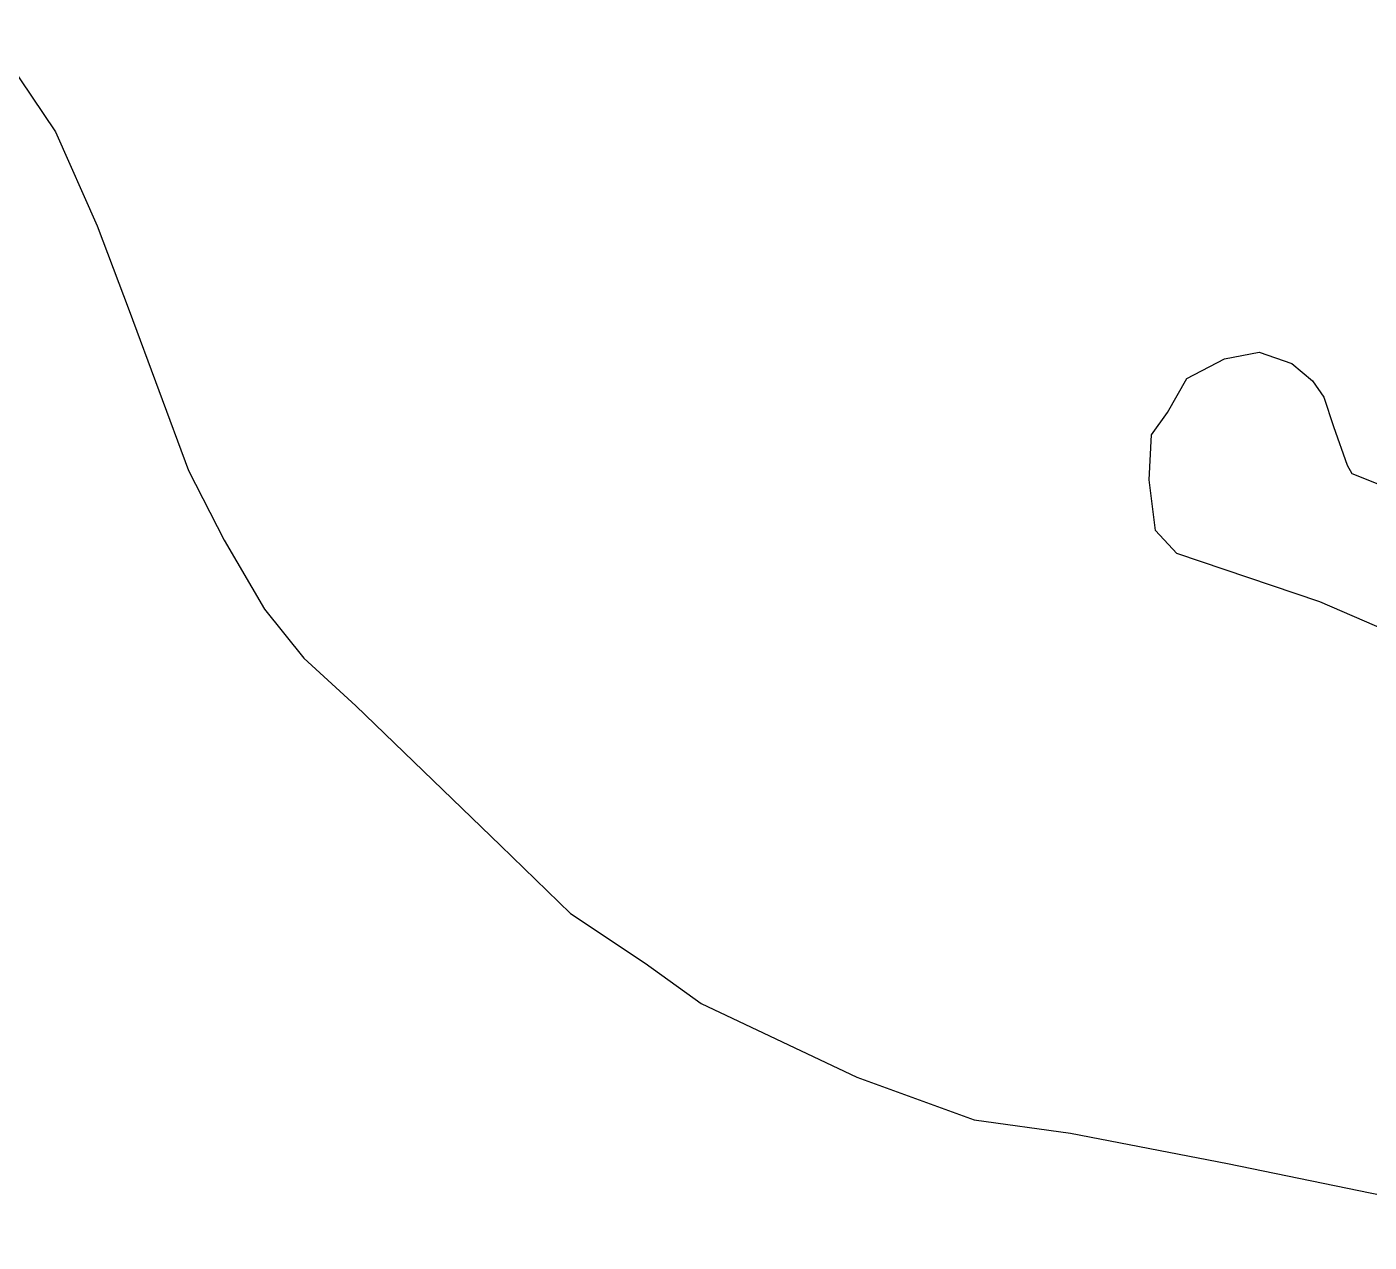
# Model space of a CAD drawing. Header units: millimetres. Extents: x 617751 to 636088, y 68402 to 77988.
# Drawn here: x 623958.8 to 624116.8, y 70204.3 to 70347.3 of the extents above; entities that cross this region are included whole.
import ezdxf

# ---------------------------------------------------------------- set-up
doc = ezdxf.new("R2010")
doc.units = ezdxf.units.MM
doc.header["$LTSCALE"] = 3
doc.header["$MEASUREMENT"] = 0
doc.layers.add('ALINHAMENTO PREDIAL', color=120, linetype='Continuous')

msp = doc.modelspace()

# ---------------------------------------------------------------- linework, layer by layer
at = {"layer": 'ALINHAMENTO PREDIAL'}
for points in [[(623953.85, 70347.25), (623962.21, 70334.91), (623967.12, 70323.84), (623970.89, 70313.88), (623977.88, 70295.07), (623982.08, 70286.86), (623986.83, 70278.74), (623991.44, 70273), (623997.56, 70267.37), (624014.58, 70250.94), (624022.82, 70242.95), (624031.61, 70237.13), (624038.19, 70232.36), (624056.5, 70223.7), (624070.29, 70218.7), (624081.65, 70217.12), (624100.12, 70213.53), (624145.15, 70204.3)], [(623953.85, 70347.25), (623962.21, 70334.91), (623967.12, 70323.84), (623970.89, 70313.88), (623977.88, 70295.07), (623982.08, 70286.86), (623986.83, 70278.74), (623991.44, 70273), (623997.56, 70267.37), (624014.58, 70250.94), (624022.82, 70242.95), (624031.61, 70237.13), (624038.19, 70232.36), (624056.5, 70223.7), (624070.29, 70218.7), (624081.65, 70217.12), (624100.12, 70213.53), (624145.15, 70204.3)], [(623953.85, 70347.25), (623962.21, 70334.91), (623967.12, 70323.84), (623970.89, 70313.88), (623977.88, 70295.07), (623982.08, 70286.86), (623986.83, 70278.74), (623991.44, 70273), (623997.56, 70267.37), (624014.58, 70250.94), (624022.82, 70242.95), (624031.61, 70237.13), (624038.19, 70232.36), (624056.5, 70223.7), (624070.29, 70218.7), (624081.65, 70217.12), (624100.12, 70213.53), (624145.15, 70204.3)], [(623953.85, 70347.25), (623962.21, 70334.91), (623967.12, 70323.84), (623970.89, 70313.88), (623977.88, 70295.07), (623982.08, 70286.86), (623986.83, 70278.74), (623991.44, 70273), (623997.56, 70267.37), (624014.58, 70250.94), (624022.82, 70242.95), (624031.61, 70237.13), (624038.19, 70232.36), (624056.5, 70223.7), (624070.29, 70218.7), (624081.65, 70217.12), (624100.12, 70213.53), (624145.15, 70204.3)], [(623953.85, 70347.25), (623962.21, 70334.91), (623967.12, 70323.84), (623970.89, 70313.88), (623977.88, 70295.07), (623982.08, 70286.86), (623986.83, 70278.74), (623991.44, 70273), (623997.56, 70267.37), (624014.58, 70250.94), (624022.82, 70242.95), (624031.61, 70237.13), (624038.19, 70232.36), (624056.5, 70223.7), (624070.29, 70218.7), (624081.65, 70217.12), (624100.12, 70213.53), (624145.15, 70204.3)], [(623953.85, 70347.25), (623962.21, 70334.91), (623967.12, 70323.84), (623970.89, 70313.88), (623977.88, 70295.07), (623982.08, 70286.86), (623986.83, 70278.74), (623991.44, 70273), (623997.56, 70267.37), (624014.58, 70250.94), (624022.82, 70242.95), (624031.61, 70237.13), (624038.19, 70232.36), (624056.5, 70223.7), (624070.29, 70218.7), (624081.65, 70217.12), (624100.12, 70213.53), (624145.15, 70204.3)], [(623953.85, 70347.25), (623962.21, 70334.91), (623967.12, 70323.84), (623970.89, 70313.88), (623977.88, 70295.07), (623982.08, 70286.86), (623986.83, 70278.74), (623991.44, 70273), (623997.56, 70267.37), (624014.58, 70250.94), (624022.82, 70242.95), (624031.61, 70237.13), (624038.19, 70232.36), (624056.5, 70223.7), (624070.29, 70218.7), (624081.65, 70217.12), (624100.12, 70213.53), (624145.15, 70204.3)], [(623953.85, 70347.25), (623962.21, 70334.91), (623967.12, 70323.84), (623970.89, 70313.88), (623977.88, 70295.07), (623982.08, 70286.86), (623986.83, 70278.74), (623991.44, 70273), (623997.56, 70267.37), (624014.58, 70250.94), (624022.82, 70242.95), (624031.61, 70237.13), (624038.19, 70232.36), (624056.5, 70223.7), (624070.29, 70218.7), (624081.65, 70217.12), (624100.12, 70213.53), (624145.15, 70204.3)], [(624138.45, 70267.72), (624110.96, 70279.61), (624094.15, 70285.3), (624091.65, 70288.02), (624090.91, 70293.96), (624091.19, 70299.28), (624093.07, 70301.9), (624095.33, 70305.89), (624099.75, 70308.19), (624103.86, 70308.97), (624107.67, 70307.67), (624110.12, 70305.61), (624111.44, 70303.69), (624112.58, 70300.25), (624114.21, 70295.7), (624114.74, 70294.7), (624142.76, 70283.53)], [(624138.45, 70267.72), (624110.96, 70279.61), (624094.15, 70285.3), (624091.65, 70288.02), (624090.91, 70293.96), (624091.19, 70299.28), (624093.07, 70301.9), (624095.33, 70305.89), (624099.75, 70308.19), (624103.86, 70308.97), (624107.67, 70307.67), (624110.12, 70305.61), (624111.44, 70303.69), (624112.58, 70300.25), (624114.21, 70295.7), (624114.74, 70294.7), (624142.76, 70283.53)], [(624138.45, 70267.72), (624110.96, 70279.61), (624094.15, 70285.3), (624091.65, 70288.02), (624090.91, 70293.96), (624091.19, 70299.28), (624093.07, 70301.9), (624095.33, 70305.89), (624099.75, 70308.19), (624103.86, 70308.97), (624107.67, 70307.67), (624110.12, 70305.61), (624111.44, 70303.69), (624112.58, 70300.25), (624114.21, 70295.7), (624114.74, 70294.7), (624142.76, 70283.53)], [(624138.45, 70267.72), (624110.96, 70279.61), (624094.15, 70285.3), (624091.65, 70288.02), (624090.91, 70293.96), (624091.19, 70299.28), (624093.07, 70301.9), (624095.33, 70305.89), (624099.75, 70308.19), (624103.86, 70308.97), (624107.67, 70307.67), (624110.12, 70305.61), (624111.44, 70303.69), (624112.58, 70300.25), (624114.21, 70295.7), (624114.74, 70294.7), (624142.76, 70283.53)], [(624138.45, 70267.72), (624110.96, 70279.61), (624094.15, 70285.3), (624091.65, 70288.02), (624090.91, 70293.96), (624091.19, 70299.28), (624093.07, 70301.9), (624095.33, 70305.89), (624099.75, 70308.19), (624103.86, 70308.97), (624107.67, 70307.67), (624110.12, 70305.61), (624111.44, 70303.69), (624112.58, 70300.25), (624114.21, 70295.7), (624114.74, 70294.7), (624142.76, 70283.53)], [(624138.45, 70267.72), (624110.96, 70279.61), (624094.15, 70285.3), (624091.65, 70288.02), (624090.91, 70293.96), (624091.19, 70299.28), (624093.07, 70301.9), (624095.33, 70305.89), (624099.75, 70308.19), (624103.86, 70308.97), (624107.67, 70307.67), (624110.12, 70305.61), (624111.44, 70303.69), (624112.58, 70300.25), (624114.21, 70295.7), (624114.74, 70294.7), (624142.76, 70283.53)], [(624138.45, 70267.72), (624110.96, 70279.61), (624094.15, 70285.3), (624091.65, 70288.02), (624090.91, 70293.96), (624091.19, 70299.28), (624093.07, 70301.9), (624095.33, 70305.89), (624099.75, 70308.19), (624103.86, 70308.97), (624107.67, 70307.67), (624110.12, 70305.61), (624111.44, 70303.69), (624112.58, 70300.25), (624114.21, 70295.7), (624114.74, 70294.7), (624142.76, 70283.53)], [(624138.45, 70267.72), (624110.96, 70279.61), (624094.15, 70285.3), (624091.65, 70288.02), (624090.91, 70293.96), (624091.19, 70299.28), (624093.07, 70301.9), (624095.33, 70305.89), (624099.75, 70308.19), (624103.86, 70308.97), (624107.67, 70307.67), (624110.12, 70305.61), (624111.44, 70303.69), (624112.58, 70300.25), (624114.21, 70295.7), (624114.74, 70294.7), (624142.76, 70283.53)]]:
    msp.add_lwpolyline(points, dxfattribs=at)

doc.saveas('drawing.dxf')
